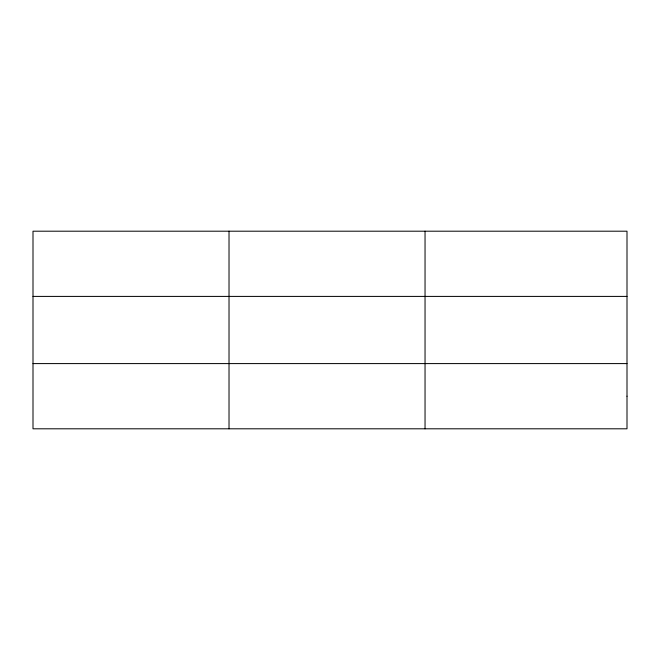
<?xml version="1.0" encoding="UTF-8"?>
<svg xmlns="http://www.w3.org/2000/svg" width="660" height="660" viewBox="0 0 660 660"><rect width="100%" height="100%" fill="white"/><g stroke="black" fill="none" stroke-linecap="round" stroke-linejoin="round"><path stroke-width="0.99" d="M229.02 428.802L229.02 231.198M425.04 428.802L425.04 231.198M33 296.406L627 296.406M33 363.594L627 363.594M627 396.198L627 428.802L33 428.802L33 231.198L627 231.198L627 396.198"/></g></svg>
